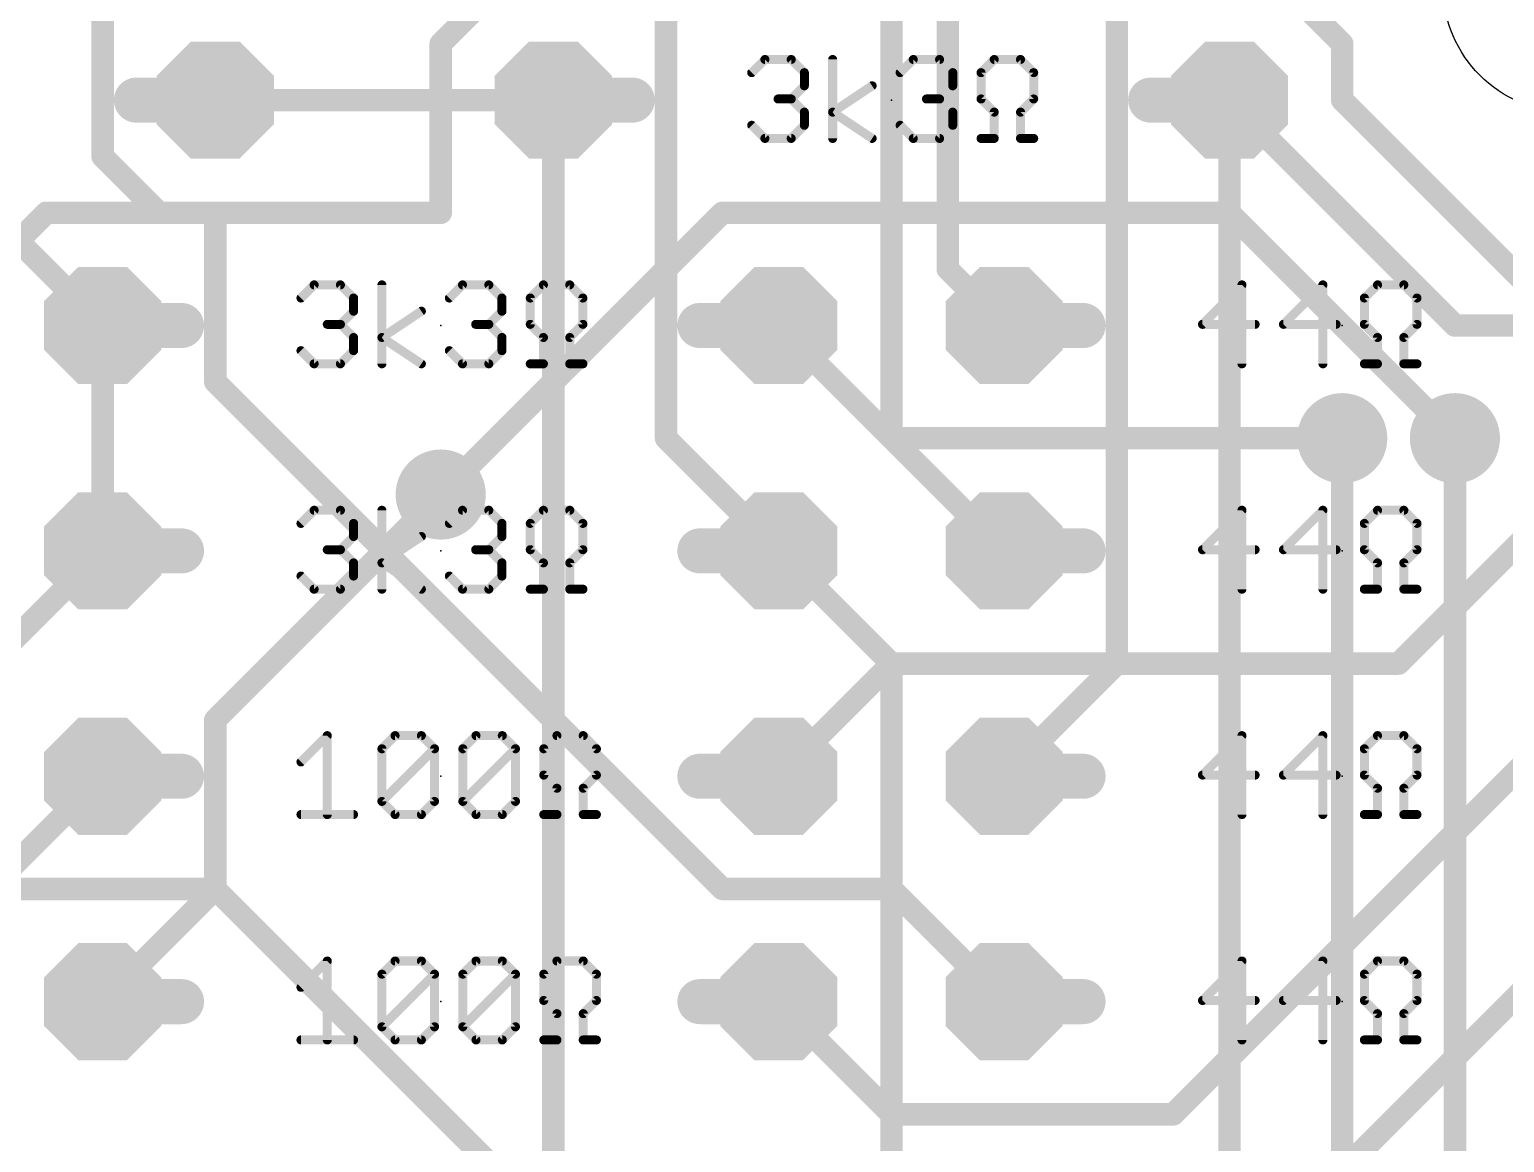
# Model space of a CAD drawing. Extents: x 0 to 1.69, y 0 to 1.95.
# Drawn here: x 0.568 to 1.222, y 1.038 to 1.531 of the extents above; entities that cross this region are included whole.
import ezdxf

# ---------------------------------------------------------------- set-up
doc = ezdxf.new("R2010")
doc.units = 0
for name, color, linetype in [('1', 22, 'CONTINUOUS'), ('16', 175, 'CONTINUOUS'), ('17', 82, 'CONTINUOUS'), ('18', 82, 'CONTINUOUS'), ('20', 7, 'CONTINUOUS'), ('23', 7, 'CONTINUOUS'), ('27', 253, 'CONTINUOUS'), ('51', 253, 'CONTINUOUS')]:
    doc.layers.add(name, color=color, linetype=linetype)

# ---------------------------------------------------------------- blocks, each defined once
blk = doc.blocks.new('OCTAGONP')
at = {"const_width": 0.5}
blk.add_lwpolyline([(-0.25, -0.103553), (-0.25, 0.103553), (-0.103553, 0.25), (0.103553, 0.25), (0.25, 0.103553), (0.25, -0.103553), (0.103553, -0.25), (-0.103553, -0.25), (-0.25, -0.103553), (-0.25, 0.103553)], dxfattribs=at)
blk = doc.blocks.new('ROUNDV')
at = {"const_width": 0.5}
blk.add_lwpolyline([(0, -0.25, 1), (0, 0.25, 1), (0, -0.25)], format="xyb", dxfattribs=at)

msp = doc.modelspace()

# ---------------------------------------------------------------- linework, layer by layer
at = {"layer": '1', "const_width": 0.01}
for points in [[(0.6, 1.7), (0.6, 1.475)], [(0.5, 1.5), (0.6, 1.4)], [(0.8, 1.5), (0.65, 1.5)], [(1.2, 1.4), (1.1, 1.5)], [(0.6, 1.475), (0.625, 1.45)], [(0.625, 1.45), (0.65, 1.45)], [(0.65, 1.45), (0.65, 1.375)], [(0.75, 1.325), (0.875, 1.45)], [(0.875, 1.45), (1.1, 1.45)], [(1.1, 1.45), (1.2, 1.35)], [(0.6, 1.4), (0.6, 1.3)], [(0.95, 1.35), (0.9, 1.4)], [(1.3, 1.4), (1.2, 1.4)], [(0.65, 1.375), (0.875, 1.15)], [(1.15, 1.35), (0.95, 1.35)], [(1.275, 1.35), (1.175, 1.25)], [(0.95, 1.25), (0.9, 1.2)], [(1.175, 1.25), (0.95, 1.25)], [(1.275, 1.25), (1.075, 1.05)], [(0.65, 1.15), (0.425, 1.15)], [(0.85, 0.95), (0.65, 1.15)], [(0.875, 1.15), (0.95, 1.15)], [(0.95, 1.15), (1, 1.1)], [(1.275, 1.15), (1.15, 1.025)], [(0.95, 1.05), (0.9, 1.1)], [(1.075, 1.05), (0.95, 1.05)]]:
    msp.add_lwpolyline(points, dxfattribs=at)
at = {"layer": '1', "const_width": 0.005}
for points in [[(0.65, 1.5025, 1), (0.65, 1.4975)], [(0.8, 1.4975, 1), (0.8, 1.5025)], [(1.101768, 1.501768, 1), (1.098232, 1.498232)], [(0.601768, 1.476768, 1), (0.598232, 1.473232)], [(0.5975, 1.475, 1), (0.6025, 1.475)], [(0.625, 1.4525, 1), (0.625, 1.4475)], [(0.623232, 1.448232, 1), (0.626768, 1.451768)], [(0.6525, 1.45, 1), (0.6475, 1.45)], [(0.65, 1.4475, 1), (0.65, 1.4525)], [(0.875, 1.4525, 1), (0.875, 1.4475)], [(0.876768, 1.448232, 1), (0.873232, 1.451768)], [(1.101768, 1.451768, 1), (1.098232, 1.448232)], [(1.1, 1.4475, 1), (1.1, 1.4525)], [(0.6025, 1.4, 1), (0.5975, 1.4)], [(0.598232, 1.398232, 1), (0.601768, 1.401768)], [(0.901768, 1.401768, 1), (0.898232, 1.398232)], [(1.2, 1.4025, 1), (1.2, 1.3975)], [(1.198232, 1.398232, 1), (1.201768, 1.401768)], [(0.651768, 1.376768, 1), (0.648232, 1.373232)], [(0.6475, 1.375, 1), (0.6525, 1.375)], [(0.95, 1.3525, 1), (0.95, 1.3475)], [(1.15, 1.3475, 1), (1.15, 1.3525)], [(0.948232, 1.348232, 1), (0.951768, 1.351768)], [(1.198232, 1.348232, 1), (1.201768, 1.351768)], [(0.748232, 1.326768, 1), (0.751768, 1.323232)], [(0.5975, 1.3, 1), (0.6025, 1.3)], [(0.95, 1.2525, 1), (0.95, 1.2475)], [(0.951768, 1.248232, 1), (0.948232, 1.251768)], [(1.173232, 1.251768, 1), (1.176768, 1.248232)], [(1.175, 1.2475, 1), (1.175, 1.2525)], [(0.898232, 1.201768, 1), (0.901768, 1.198232)], [(0.651768, 1.151768, 1), (0.648232, 1.148232)], [(0.65, 1.1475, 1), (0.65, 1.1525)], [(0.875, 1.1525, 1), (0.875, 1.1475)], [(0.873232, 1.148232, 1), (0.876768, 1.151768)], [(0.951768, 1.151768, 1), (0.948232, 1.148232)], [(0.95, 1.1475, 1), (0.95, 1.1525)], [(0.901768, 1.101768, 1), (0.898232, 1.098232)], [(0.998232, 1.098232, 1), (1.001768, 1.101768)], [(0.95, 1.0525, 1), (0.95, 1.0475)], [(0.948232, 1.048232, 1), (0.951768, 1.051768)], [(1.073232, 1.051768, 1), (1.076768, 1.048232)], [(1.075, 1.0475, 1), (1.075, 1.0525)]]:
    msp.add_lwpolyline(points, format="xyb", dxfattribs=at)
at = {"layer": '16', "const_width": 0.01}
for points in [[(1.05, 1.625), (1.15, 1.525)], [(0.975, 1.575), (0.975, 1.425)], [(0.775, 1.55), (0.75, 1.525)], [(0.85, 1.35), (0.85, 1.55)], [(0.95, 1.55), (0.95, 1.35)], [(1.05, 1.55), (1.05, 1.25)], [(0.75, 1.525), (0.75, 1.45)], [(1.15, 1.525), (1.15, 1.5)], [(0.8, 0.65), (0.8, 1.5)], [(1.1, 1.5), (1.1, 0.475)], [(1.15, 1.5), (1.25, 1.4)], [(0.575, 1.45), (0.5, 1.375)], [(0.75, 1.45), (0.575, 1.45)], [(0.975, 1.425), (1, 1.4)], [(0.9, 1.3), (0.85, 1.35)], [(0.95, 1.35), (1, 1.3)], [(1.15, 0.9), (1.15, 1.35)], [(1.2, 1.35), (1.2, 0.45)], [(0.65, 1.225), (0.75, 1.325)], [(0.525, 1.225), (0.6, 1.3)], [(0.9, 1.3), (0.95, 1.25)], [(0.95, 1.25), (0.95, 0.8)], [(1.05, 1.25), (1, 1.2)], [(0.65, 1.15), (0.65, 1.225)], [(0.6, 1.2), (0.55, 1.15)], [(0.6, 1.1), (0.65, 1.15)]]:
    msp.add_lwpolyline(points, dxfattribs=at)
at = {"layer": '16', "const_width": 0.005}
for points in [[(0.7525, 1.525, 1), (0.7475, 1.525)], [(0.748232, 1.526768, 1), (0.751768, 1.523232)], [(1.1525, 1.525, 1), (1.1475, 1.525)], [(1.148232, 1.523232, 1), (1.151768, 1.526768)], [(0.8025, 1.5, 1), (0.7975, 1.5)], [(1.1025, 1.5, 1), (1.0975, 1.5)], [(1.151768, 1.501768, 1), (1.148232, 1.498232)], [(1.1475, 1.5, 1), (1.1525, 1.5)], [(0.575, 1.4525, 1), (0.575, 1.4475)], [(0.576768, 1.448232, 1), (0.573232, 1.451768)], [(0.75, 1.4475, 1), (0.75, 1.4525)], [(0.7475, 1.45, 1), (0.7525, 1.45)], [(0.976768, 1.426768, 1), (0.973232, 1.423232)], [(0.9725, 1.425, 1), (0.9775, 1.425)], [(0.998232, 1.398232, 1), (1.001768, 1.401768)], [(0.851768, 1.351768, 1), (0.848232, 1.348232)], [(0.951768, 1.351768, 1), (0.948232, 1.348232)], [(1.1525, 1.35, 1), (1.1475, 1.35)], [(1.2025, 1.35, 1), (1.1975, 1.35)], [(0.8475, 1.35, 1), (0.8525, 1.35)], [(0.9475, 1.35, 1), (0.9525, 1.35)], [(0.751768, 1.323232, 1), (0.748232, 1.326768)], [(0.601768, 1.298232, 1), (0.598232, 1.301768)], [(0.901768, 1.301768, 1), (0.898232, 1.298232)], [(0.898232, 1.298232, 1), (0.901768, 1.301768)], [(0.998232, 1.298232, 1), (1.001768, 1.301768)], [(0.9525, 1.25, 1), (0.9475, 1.25)], [(0.948232, 1.248232, 1), (0.951768, 1.251768)], [(1.0475, 1.25, 1), (1.0525, 1.25)], [(1.051768, 1.248232, 1), (1.048232, 1.251768)], [(0.6525, 1.225, 1), (0.6475, 1.225)], [(0.648232, 1.226768, 1), (0.651768, 1.223232)], [(0.601768, 1.198232, 1), (0.598232, 1.201768)], [(0.998232, 1.201768, 1), (1.001768, 1.198232)], [(0.6475, 1.15, 1), (0.6525, 1.15)], [(0.651768, 1.148232, 1), (0.648232, 1.151768)], [(0.598232, 1.101768, 1), (0.601768, 1.098232)]]:
    msp.add_lwpolyline(points, format="xyb", dxfattribs=at)
at = {"layer": '20'}
msp.add_circle((1.25, 1.55), 0.055118, dxfattribs=at)
at = {"layer": '23'}
for p in [(0.95, 1.5), (0.75, 1.4), (1.15, 1.4), (0.75, 1.3), (1.15, 1.3), (0.75, 1.2), (1.15, 1.2), (0.75, 1.1), (1.15, 1.1)]:
    msp.add_point(p, dxfattribs=at)
at = {"layer": '27', "const_width": 0.004}
for points in [[(0.888, 1.512192), (0.893838, 1.51803)], [(0.893838, 1.51803), (0.905515, 1.51803)], [(0.905515, 1.51803), (0.911353, 1.512192)], [(0.923911, 1.483), (0.923911, 1.51803)], [(0.953836, 1.512192), (0.959674, 1.51803)], [(0.959674, 1.51803), (0.971351, 1.51803)], [(0.971351, 1.51803), (0.977189, 1.512192)], [(0.989747, 1.512192), (0.995585, 1.51803)], [(0.995585, 1.51803), (1.007262, 1.51803)], [(1.007262, 1.51803), (1.0131, 1.512192)], [(0.911353, 1.512192), (0.911353, 1.506353)], [(0.977189, 1.512192), (0.977189, 1.506353)], [(0.989747, 1.500515), (0.989747, 1.512192)], [(1.0131, 1.512192), (1.0131, 1.500515)], [(0.911353, 1.506353), (0.905515, 1.500515)], [(0.923911, 1.494677), (0.941426, 1.506353)], [(0.977189, 1.506353), (0.971351, 1.500515)], [(0.905515, 1.500515), (0.899677, 1.500515)], [(0.905515, 1.500515), (0.911353, 1.494677)], [(0.971351, 1.500515), (0.965513, 1.500515)], [(0.971351, 1.500515), (0.977189, 1.494677)], [(0.995585, 1.494677), (0.989747, 1.500515)], [(1.0131, 1.500515), (1.007262, 1.494677)], [(0.911353, 1.494677), (0.911353, 1.488838)], [(0.941426, 1.483), (0.923911, 1.494677)], [(0.977189, 1.494677), (0.977189, 1.488838)], [(0.995585, 1.483), (0.995585, 1.494677)], [(1.007262, 1.494677), (1.007262, 1.483)], [(0.893838, 1.483), (0.888, 1.488838)], [(0.911353, 1.488838), (0.905515, 1.483)], [(0.959674, 1.483), (0.953836, 1.488838)], [(0.977189, 1.488838), (0.971351, 1.483)], [(0.905515, 1.483), (0.893838, 1.483)], [(0.971351, 1.483), (0.959674, 1.483)], [(0.989747, 1.483), (0.995585, 1.483)], [(1.007262, 1.483), (1.0131, 1.483)], [(0.688, 1.412192), (0.693838, 1.41803)], [(0.693838, 1.41803), (0.705515, 1.41803)], [(0.705515, 1.41803), (0.711353, 1.412192)], [(0.711353, 1.412192), (0.711353, 1.406353)], [(0.723911, 1.383), (0.723911, 1.41803)], [(0.753836, 1.412192), (0.759674, 1.41803)], [(0.759674, 1.41803), (0.771351, 1.41803)], [(0.771351, 1.41803), (0.777189, 1.412192)], [(0.777189, 1.412192), (0.777189, 1.406353)], [(0.789747, 1.412192), (0.795585, 1.41803)], [(0.789747, 1.400515), (0.789747, 1.412192)], [(0.795585, 1.41803), (0.807262, 1.41803)], [(0.807262, 1.41803), (0.8131, 1.412192)], [(0.8131, 1.412192), (0.8131, 1.400515)], [(1.105515, 1.41803), (1.088, 1.400515)], [(1.105515, 1.383), (1.105515, 1.41803)], [(1.141426, 1.41803), (1.123911, 1.400515)], [(1.141426, 1.383), (1.141426, 1.41803)], [(1.159821, 1.412192), (1.16566, 1.41803)], [(1.159821, 1.400515), (1.159821, 1.412192)], [(1.16566, 1.41803), (1.177336, 1.41803)], [(1.177336, 1.41803), (1.183175, 1.412192)], [(1.183175, 1.412192), (1.183175, 1.400515)], [(0.711353, 1.406353), (0.705515, 1.400515)], [(0.723911, 1.394677), (0.741426, 1.406353)], [(0.777189, 1.406353), (0.771351, 1.400515)], [(0.705515, 1.400515), (0.699677, 1.400515)], [(0.705515, 1.400515), (0.711353, 1.394677)], [(0.771351, 1.400515), (0.765513, 1.400515)], [(0.771351, 1.400515), (0.777189, 1.394677)], [(0.795585, 1.394677), (0.789747, 1.400515)], [(0.8131, 1.400515), (0.807262, 1.394677)], [(1.088, 1.400515), (1.111353, 1.400515)], [(1.123911, 1.400515), (1.147264, 1.400515)], [(1.16566, 1.394677), (1.159821, 1.400515)], [(1.183175, 1.400515), (1.177336, 1.394677)], [(0.711353, 1.394677), (0.711353, 1.388838)], [(0.741426, 1.383), (0.723911, 1.394677)], [(0.777189, 1.394677), (0.777189, 1.388838)], [(0.795585, 1.383), (0.795585, 1.394677)], [(0.807262, 1.394677), (0.807262, 1.383)], [(1.16566, 1.383), (1.16566, 1.394677)], [(1.177336, 1.394677), (1.177336, 1.383)], [(0.693838, 1.383), (0.688, 1.388838)], [(0.711353, 1.388838), (0.705515, 1.383)], [(0.759674, 1.383), (0.753836, 1.388838)], [(0.777189, 1.388838), (0.771351, 1.383)], [(0.705515, 1.383), (0.693838, 1.383)], [(0.771351, 1.383), (0.759674, 1.383)], [(0.789747, 1.383), (0.795585, 1.383)], [(0.807262, 1.383), (0.8131, 1.383)], [(1.159821, 1.383), (1.16566, 1.383)], [(1.177336, 1.383), (1.183175, 1.383)], [(0.688, 1.312192), (0.693838, 1.31803)], [(0.693838, 1.31803), (0.705515, 1.31803)], [(0.705515, 1.31803), (0.711353, 1.312192)], [(0.723911, 1.283), (0.723911, 1.31803)], [(0.753836, 1.312192), (0.759674, 1.31803)], [(0.759674, 1.31803), (0.771351, 1.31803)], [(0.771351, 1.31803), (0.777189, 1.312192)], [(0.789747, 1.312192), (0.795585, 1.31803)], [(0.795585, 1.31803), (0.807262, 1.31803)], [(0.807262, 1.31803), (0.8131, 1.312192)], [(1.105515, 1.31803), (1.088, 1.300515)], [(1.105515, 1.283), (1.105515, 1.31803)], [(1.141426, 1.31803), (1.123911, 1.300515)], [(1.141426, 1.283), (1.141426, 1.31803)], [(1.159821, 1.312192), (1.16566, 1.31803)], [(1.16566, 1.31803), (1.177336, 1.31803)], [(1.177336, 1.31803), (1.183175, 1.312192)], [(0.711353, 1.312192), (0.711353, 1.306353)], [(0.777189, 1.312192), (0.777189, 1.306353)], [(0.789747, 1.300515), (0.789747, 1.312192)], [(0.8131, 1.312192), (0.8131, 1.300515)], [(1.159821, 1.300515), (1.159821, 1.312192)], [(1.183175, 1.312192), (1.183175, 1.300515)], [(0.705515, 1.300515), (0.699677, 1.300515)], [(0.711353, 1.306353), (0.705515, 1.300515)], [(0.705515, 1.300515), (0.711353, 1.294677)], [(0.723911, 1.294677), (0.741426, 1.306353)], [(0.771351, 1.300515), (0.765513, 1.300515)], [(0.777189, 1.306353), (0.771351, 1.300515)], [(0.771351, 1.300515), (0.777189, 1.294677)], [(0.795585, 1.294677), (0.789747, 1.300515)], [(0.8131, 1.300515), (0.807262, 1.294677)], [(1.088, 1.300515), (1.111353, 1.300515)], [(1.123911, 1.300515), (1.147264, 1.300515)], [(1.16566, 1.294677), (1.159821, 1.300515)], [(1.183175, 1.300515), (1.177336, 1.294677)], [(0.711353, 1.294677), (0.711353, 1.288838)], [(0.741426, 1.283), (0.723911, 1.294677)], [(0.777189, 1.294677), (0.777189, 1.288838)], [(0.795585, 1.283), (0.795585, 1.294677)], [(0.807262, 1.294677), (0.807262, 1.283)], [(1.16566, 1.283), (1.16566, 1.294677)], [(1.177336, 1.294677), (1.177336, 1.283)], [(0.693838, 1.283), (0.688, 1.288838)], [(0.711353, 1.288838), (0.705515, 1.283)], [(0.759674, 1.283), (0.753836, 1.288838)], [(0.777189, 1.288838), (0.771351, 1.283)], [(0.705515, 1.283), (0.693838, 1.283)], [(0.771351, 1.283), (0.759674, 1.283)], [(0.789747, 1.283), (0.795585, 1.283)], [(0.807262, 1.283), (0.8131, 1.283)], [(1.159821, 1.283), (1.16566, 1.283)], [(1.177336, 1.283), (1.183175, 1.283)], [(0.688, 1.206353), (0.699677, 1.21803)], [(0.699677, 1.21803), (0.699677, 1.183)], [(0.723911, 1.212192), (0.729749, 1.21803)], [(0.729749, 1.21803), (0.741426, 1.21803)], [(0.741426, 1.21803), (0.747264, 1.212192)], [(0.759821, 1.212192), (0.76566, 1.21803)], [(0.76566, 1.21803), (0.777336, 1.21803)], [(0.777336, 1.21803), (0.783175, 1.212192)], [(0.795732, 1.212192), (0.80157, 1.21803)], [(0.80157, 1.21803), (0.813247, 1.21803)], [(0.813247, 1.21803), (0.819085, 1.212192)], [(1.105515, 1.21803), (1.088, 1.200515)], [(1.105515, 1.183), (1.105515, 1.21803)], [(1.141426, 1.21803), (1.123911, 1.200515)], [(1.141426, 1.183), (1.141426, 1.21803)], [(1.159821, 1.212192), (1.16566, 1.21803)], [(1.16566, 1.21803), (1.177336, 1.21803)], [(1.177336, 1.21803), (1.183175, 1.212192)], [(0.723911, 1.188838), (0.723911, 1.212192)], [(0.723911, 1.188838), (0.747264, 1.212192)], [(0.747264, 1.212192), (0.747264, 1.188838)], [(0.759821, 1.188838), (0.759821, 1.212192)], [(0.759821, 1.188838), (0.783175, 1.212192)], [(0.783175, 1.212192), (0.783175, 1.188838)], [(0.795732, 1.200515), (0.795732, 1.212192)], [(0.819085, 1.212192), (0.819085, 1.200515)], [(1.159821, 1.200515), (1.159821, 1.212192)], [(1.183175, 1.212192), (1.183175, 1.200515)], [(0.80157, 1.194677), (0.795732, 1.200515)], [(0.819085, 1.200515), (0.813247, 1.194677)], [(1.088, 1.200515), (1.111353, 1.200515)], [(1.123911, 1.200515), (1.147264, 1.200515)], [(1.16566, 1.194677), (1.159821, 1.200515)], [(1.183175, 1.200515), (1.177336, 1.194677)], [(0.80157, 1.183), (0.80157, 1.194677)], [(0.813247, 1.194677), (0.813247, 1.183)], [(1.16566, 1.183), (1.16566, 1.194677)], [(1.177336, 1.194677), (1.177336, 1.183)], [(0.688, 1.183), (0.711353, 1.183)], [(0.729749, 1.183), (0.723911, 1.188838)], [(0.741426, 1.183), (0.729749, 1.183)], [(0.747264, 1.188838), (0.741426, 1.183)], [(0.76566, 1.183), (0.759821, 1.188838)], [(0.777336, 1.183), (0.76566, 1.183)], [(0.783175, 1.188838), (0.777336, 1.183)], [(0.795732, 1.183), (0.80157, 1.183)], [(0.813247, 1.183), (0.819085, 1.183)], [(1.159821, 1.183), (1.16566, 1.183)], [(1.177336, 1.183), (1.183175, 1.183)], [(0.688, 1.106353), (0.699677, 1.11803)], [(0.699677, 1.11803), (0.699677, 1.083)], [(0.723911, 1.112192), (0.729749, 1.11803)], [(0.729749, 1.11803), (0.741426, 1.11803)], [(0.741426, 1.11803), (0.747264, 1.112192)], [(0.759821, 1.112192), (0.76566, 1.11803)], [(0.76566, 1.11803), (0.777336, 1.11803)], [(0.777336, 1.11803), (0.783175, 1.112192)], [(0.795732, 1.112192), (0.80157, 1.11803)], [(0.80157, 1.11803), (0.813247, 1.11803)], [(0.813247, 1.11803), (0.819085, 1.112192)], [(1.105515, 1.11803), (1.088, 1.100515)], [(1.105515, 1.083), (1.105515, 1.11803)], [(1.141426, 1.11803), (1.123911, 1.100515)], [(1.141426, 1.083), (1.141426, 1.11803)], [(1.159821, 1.112192), (1.16566, 1.11803)], [(1.16566, 1.11803), (1.177336, 1.11803)], [(1.177336, 1.11803), (1.183175, 1.112192)], [(0.723911, 1.088838), (0.723911, 1.112192)], [(0.723911, 1.088838), (0.747264, 1.112192)], [(0.747264, 1.112192), (0.747264, 1.088838)], [(0.759821, 1.088838), (0.759821, 1.112192)], [(0.759821, 1.088838), (0.783175, 1.112192)], [(0.783175, 1.112192), (0.783175, 1.088838)], [(0.795732, 1.100515), (0.795732, 1.112192)], [(0.819085, 1.112192), (0.819085, 1.100515)], [(1.159821, 1.100515), (1.159821, 1.112192)], [(1.183175, 1.112192), (1.183175, 1.100515)], [(0.80157, 1.094677), (0.795732, 1.100515)], [(0.819085, 1.100515), (0.813247, 1.094677)], [(1.088, 1.100515), (1.111353, 1.100515)], [(1.123911, 1.100515), (1.147264, 1.100515)], [(1.16566, 1.094677), (1.159821, 1.100515)], [(1.183175, 1.100515), (1.177336, 1.094677)], [(0.80157, 1.083), (0.80157, 1.094677)], [(0.813247, 1.094677), (0.813247, 1.083)], [(1.16566, 1.083), (1.16566, 1.094677)], [(1.177336, 1.094677), (1.177336, 1.083)], [(0.729749, 1.083), (0.723911, 1.088838)], [(0.747264, 1.088838), (0.741426, 1.083)], [(0.76566, 1.083), (0.759821, 1.088838)], [(0.783175, 1.088838), (0.777336, 1.083)], [(0.688, 1.083), (0.711353, 1.083)], [(0.741426, 1.083), (0.729749, 1.083)], [(0.777336, 1.083), (0.76566, 1.083)], [(0.795732, 1.083), (0.80157, 1.083)], [(0.813247, 1.083), (0.819085, 1.083)], [(1.159821, 1.083), (1.16566, 1.083)], [(1.177336, 1.083), (1.183175, 1.083)]]:
    msp.add_lwpolyline(points, dxfattribs=at)
at = {"layer": '27', "const_width": 0.002}
for points in [[(0.893838, 1.51903, 1), (0.893838, 1.51703)], [(0.894545, 1.517323, 1), (0.893131, 1.518737)], [(0.906222, 1.518737, 1), (0.904808, 1.517323)], [(0.905515, 1.51703, 1), (0.905515, 1.51903)], [(0.924911, 1.51803, 1), (0.922911, 1.51803)], [(0.959674, 1.51903, 1), (0.959674, 1.51703)], [(0.960382, 1.517323, 1), (0.958967, 1.518737)], [(0.972058, 1.518737, 1), (0.970644, 1.517323)], [(0.971351, 1.51703, 1), (0.971351, 1.51903)], [(0.995585, 1.51903, 1), (0.995585, 1.51703)], [(0.996292, 1.517323, 1), (0.994878, 1.518737)], [(1.007969, 1.518737, 1), (1.006555, 1.517323)], [(1.007262, 1.51703, 1), (1.007262, 1.51903)], [(0.887293, 1.512899, 1), (0.888707, 1.511484)], [(0.912353, 1.512192, 1), (0.910353, 1.512192)], [(0.910646, 1.511484, 1), (0.91206, 1.512899)], [(0.953129, 1.512899, 1), (0.954543, 1.511484)], [(0.978189, 1.512192, 1), (0.976189, 1.512192)], [(0.976482, 1.511484, 1), (0.977897, 1.512899)], [(0.990747, 1.512192, 1), (0.988747, 1.512192)], [(0.98904, 1.512899, 1), (0.990454, 1.511484)], [(1.0141, 1.512192, 1), (1.0121, 1.512192)], [(1.012393, 1.511484, 1), (1.013807, 1.512899)], [(0.910353, 1.506353, 1), (0.912353, 1.506353)], [(0.91206, 1.505646, 1), (0.910646, 1.50706)], [(0.94198, 1.505521, 1), (0.940871, 1.507185)], [(0.976189, 1.506353, 1), (0.978189, 1.506353)], [(0.977897, 1.505646, 1), (0.976482, 1.50706)], [(0.899677, 1.501515, 1), (0.899677, 1.499515)], [(0.906222, 1.501222, 1), (0.904808, 1.499808)], [(0.904808, 1.501222, 1), (0.906222, 1.499808)], [(0.905515, 1.499515, 1), (0.905515, 1.501515)], [(0.965513, 1.501515, 1), (0.965513, 1.499515)], [(0.972058, 1.501222, 1), (0.970644, 1.499808)], [(0.970644, 1.501222, 1), (0.972058, 1.499808)], [(0.971351, 1.499515, 1), (0.971351, 1.501515)], [(0.990454, 1.501222, 1), (0.98904, 1.499808)], [(0.988747, 1.500515, 1), (0.990747, 1.500515)], [(1.0121, 1.500515, 1), (1.0141, 1.500515)], [(1.013807, 1.499808, 1), (1.012393, 1.501222)], [(0.912353, 1.494677, 1), (0.910353, 1.494677)], [(0.910646, 1.493969, 1), (0.91206, 1.495384)], [(0.924465, 1.495509, 1), (0.923356, 1.493844)], [(0.923356, 1.495509, 1), (0.924465, 1.493845)], [(0.978189, 1.494677, 1), (0.976189, 1.494677)], [(0.976482, 1.493969, 1), (0.977897, 1.495384)], [(0.996585, 1.494677, 1), (0.994585, 1.494677)], [(0.994878, 1.493969, 1), (0.996292, 1.495384)], [(1.008262, 1.494677, 1), (1.006262, 1.494677)], [(1.006555, 1.495384, 1), (1.007969, 1.493969)], [(0.888707, 1.489545, 1), (0.887293, 1.488131)], [(0.910353, 1.488838, 1), (0.912353, 1.488838)], [(0.91206, 1.488131, 1), (0.910646, 1.489545)], [(0.954543, 1.489545, 1), (0.953129, 1.488131)], [(0.976189, 1.488838, 1), (0.978189, 1.488838)], [(0.977897, 1.488131, 1), (0.976482, 1.489545)], [(0.893838, 1.484, 1), (0.893838, 1.482)], [(0.893131, 1.482293, 1), (0.894545, 1.483707)], [(0.904808, 1.483707, 1), (0.906222, 1.482293)], [(0.905515, 1.482, 1), (0.905515, 1.484)], [(0.922911, 1.483, 1), (0.924911, 1.483)], [(0.940871, 1.482168, 1), (0.94198, 1.483832)], [(0.959674, 1.484, 1), (0.959674, 1.482)], [(0.958967, 1.482293, 1), (0.960382, 1.483707)], [(0.970644, 1.483707, 1), (0.972058, 1.482293)], [(0.971351, 1.482, 1), (0.971351, 1.484)], [(0.989747, 1.484, 1), (0.989747, 1.482)], [(0.994585, 1.483, 1), (0.996585, 1.483)], [(0.995585, 1.482, 1), (0.995585, 1.484)], [(1.007262, 1.484, 1), (1.007262, 1.482)], [(1.006262, 1.483, 1), (1.008262, 1.483)], [(1.0131, 1.482, 1), (1.0131, 1.484)], [(0.687293, 1.412899, 1), (0.688707, 1.411484)], [(0.693838, 1.41903, 1), (0.693838, 1.41703)], [(0.694545, 1.417323, 1), (0.693131, 1.418737)], [(0.706222, 1.418737, 1), (0.704808, 1.417323)], [(0.705515, 1.41703, 1), (0.705515, 1.41903)], [(0.712353, 1.412192, 1), (0.710353, 1.412192)], [(0.710646, 1.411484, 1), (0.71206, 1.412899)], [(0.724911, 1.41803, 1), (0.722911, 1.41803)], [(0.753129, 1.412899, 1), (0.754543, 1.411484)], [(0.759674, 1.41903, 1), (0.759674, 1.41703)], [(0.760382, 1.417323, 1), (0.758967, 1.418737)], [(0.772058, 1.418737, 1), (0.770644, 1.417323)], [(0.771351, 1.41703, 1), (0.771351, 1.41903)], [(0.778189, 1.412192, 1), (0.776189, 1.412192)], [(0.776482, 1.411484, 1), (0.777897, 1.412899)], [(0.790747, 1.412192, 1), (0.788747, 1.412192)], [(0.78904, 1.412899, 1), (0.790454, 1.411484)], [(0.795585, 1.41903, 1), (0.795585, 1.41703)], [(0.796292, 1.417323, 1), (0.794878, 1.418737)], [(0.807969, 1.418737, 1), (0.806555, 1.417323)], [(0.807262, 1.41703, 1), (0.807262, 1.41903)], [(0.8141, 1.412192, 1), (0.8121, 1.412192)], [(0.812393, 1.411484, 1), (0.813807, 1.412899)], [(1.106515, 1.41803, 1), (1.104515, 1.41803)], [(1.106222, 1.417323, 1), (1.104808, 1.418737)], [(1.142426, 1.41803, 1), (1.140426, 1.41803)], [(1.142133, 1.417323, 1), (1.140718, 1.418737)], [(1.160821, 1.412192, 1), (1.158821, 1.412192)], [(1.159114, 1.412899, 1), (1.160528, 1.411484)], [(1.16566, 1.41903, 1), (1.16566, 1.41703)], [(1.166367, 1.417323, 1), (1.164952, 1.418737)], [(1.178043, 1.418737, 1), (1.176629, 1.417323)], [(1.177336, 1.41703, 1), (1.177336, 1.41903)], [(1.184175, 1.412192, 1), (1.182175, 1.412192)], [(1.182467, 1.411484, 1), (1.183882, 1.412899)], [(0.710353, 1.406353, 1), (0.712353, 1.406353)], [(0.71206, 1.405646, 1), (0.710646, 1.40706)], [(0.74198, 1.405521, 1), (0.740871, 1.407185)], [(0.776189, 1.406353, 1), (0.778189, 1.406353)], [(0.777897, 1.405646, 1), (0.776482, 1.40706)], [(0.699677, 1.401515, 1), (0.699677, 1.399515)], [(0.706222, 1.401222, 1), (0.704808, 1.399808)], [(0.704808, 1.401222, 1), (0.706222, 1.399808)], [(0.705515, 1.399515, 1), (0.705515, 1.401515)], [(0.765513, 1.401515, 1), (0.765513, 1.399515)], [(0.772058, 1.401222, 1), (0.770644, 1.399808)], [(0.770644, 1.401222, 1), (0.772058, 1.399808)], [(0.771351, 1.399515, 1), (0.771351, 1.401515)], [(0.790454, 1.401222, 1), (0.78904, 1.399808)], [(0.788747, 1.400515, 1), (0.790747, 1.400515)], [(0.8121, 1.400515, 1), (0.8141, 1.400515)], [(0.813807, 1.399808, 1), (0.812393, 1.401222)], [(1.088, 1.401515, 1), (1.088, 1.399515)], [(1.087293, 1.401222, 1), (1.088707, 1.399808)], [(1.111353, 1.399515, 1), (1.111353, 1.401515)], [(1.123911, 1.401515, 1), (1.123911, 1.399515)], [(1.123204, 1.401222, 1), (1.124618, 1.399808)], [(1.147264, 1.399515, 1), (1.147264, 1.401515)], [(1.160528, 1.401222, 1), (1.159114, 1.399808)], [(1.158821, 1.400515, 1), (1.160821, 1.400515)], [(1.182175, 1.400515, 1), (1.184175, 1.400515)], [(1.183882, 1.399808, 1), (1.182467, 1.401222)], [(0.712353, 1.394677, 1), (0.710353, 1.394677)], [(0.710646, 1.393969, 1), (0.71206, 1.395384)], [(0.724465, 1.395509, 1), (0.723356, 1.393844)], [(0.723356, 1.395509, 1), (0.724465, 1.393845)], [(0.778189, 1.394677, 1), (0.776189, 1.394677)], [(0.776482, 1.393969, 1), (0.777897, 1.395384)], [(0.796585, 1.394677, 1), (0.794585, 1.394677)], [(0.794878, 1.393969, 1), (0.796292, 1.395384)], [(0.808262, 1.394677, 1), (0.806262, 1.394677)], [(0.806555, 1.395384, 1), (0.807969, 1.393969)], [(1.16666, 1.394677, 1), (1.16466, 1.394677)], [(1.164952, 1.393969, 1), (1.166367, 1.395384)], [(1.178336, 1.394677, 1), (1.176336, 1.394677)], [(1.176629, 1.395384, 1), (1.178043, 1.393969)], [(0.688707, 1.389545, 1), (0.687293, 1.388131)], [(0.710353, 1.388838, 1), (0.712353, 1.388838)], [(0.71206, 1.388131, 1), (0.710646, 1.389545)], [(0.754543, 1.389545, 1), (0.753129, 1.388131)], [(0.776189, 1.388838, 1), (0.778189, 1.388838)], [(0.777897, 1.388131, 1), (0.776482, 1.389545)], [(0.693838, 1.384, 1), (0.693838, 1.382)], [(0.693131, 1.382293, 1), (0.694545, 1.383707)], [(0.704808, 1.383707, 1), (0.706222, 1.382293)], [(0.705515, 1.382, 1), (0.705515, 1.384)], [(0.722911, 1.383, 1), (0.724911, 1.383)], [(0.740871, 1.382168, 1), (0.74198, 1.383832)], [(0.759674, 1.384, 1), (0.759674, 1.382)], [(0.758967, 1.382293, 1), (0.760382, 1.383707)], [(0.770644, 1.383707, 1), (0.772058, 1.382293)], [(0.771351, 1.382, 1), (0.771351, 1.384)], [(0.789747, 1.384, 1), (0.789747, 1.382)], [(0.794585, 1.383, 1), (0.796585, 1.383)], [(0.795585, 1.382, 1), (0.795585, 1.384)], [(0.807262, 1.384, 1), (0.807262, 1.382)], [(0.806262, 1.383, 1), (0.808262, 1.383)], [(0.8131, 1.382, 1), (0.8131, 1.384)], [(1.104515, 1.383, 1), (1.106515, 1.383)], [(1.140426, 1.383, 1), (1.142426, 1.383)], [(1.159821, 1.384, 1), (1.159821, 1.382)], [(1.16466, 1.383, 1), (1.16666, 1.383)], [(1.16566, 1.382, 1), (1.16566, 1.384)], [(1.177336, 1.384, 1), (1.177336, 1.382)], [(1.176336, 1.383, 1), (1.178336, 1.383)], [(1.183175, 1.382, 1), (1.183175, 1.384)], [(0.693838, 1.31903, 1), (0.693838, 1.31703)], [(0.694545, 1.317323, 1), (0.693131, 1.318737)], [(0.706222, 1.318737, 1), (0.704808, 1.317323)], [(0.705515, 1.31703, 1), (0.705515, 1.31903)], [(0.724911, 1.31803, 1), (0.722911, 1.31803)], [(0.759674, 1.31903, 1), (0.759674, 1.31703)], [(0.760382, 1.317323, 1), (0.758967, 1.318737)], [(0.772058, 1.318737, 1), (0.770644, 1.317323)], [(0.771351, 1.31703, 1), (0.771351, 1.31903)], [(0.795585, 1.31903, 1), (0.795585, 1.31703)], [(0.796292, 1.317323, 1), (0.794878, 1.318737)], [(0.807969, 1.318737, 1), (0.806555, 1.317323)], [(0.807262, 1.31703, 1), (0.807262, 1.31903)], [(1.106515, 1.31803, 1), (1.104515, 1.31803)], [(1.106222, 1.317323, 1), (1.104808, 1.318737)], [(1.142426, 1.31803, 1), (1.140426, 1.31803)], [(1.142133, 1.317323, 1), (1.140718, 1.318737)], [(1.16566, 1.31903, 1), (1.16566, 1.31703)], [(1.166367, 1.317323, 1), (1.164952, 1.318737)], [(1.178043, 1.318737, 1), (1.176629, 1.317323)], [(1.177336, 1.31703, 1), (1.177336, 1.31903)], [(0.687293, 1.312899, 1), (0.688707, 1.311484)], [(0.712353, 1.312192, 1), (0.710353, 1.312192)], [(0.710646, 1.311484, 1), (0.71206, 1.312899)], [(0.753129, 1.312899, 1), (0.754543, 1.311484)], [(0.778189, 1.312192, 1), (0.776189, 1.312192)], [(0.776482, 1.311484, 1), (0.777897, 1.312899)], [(0.790747, 1.312192, 1), (0.788747, 1.312192)], [(0.78904, 1.312899, 1), (0.790454, 1.311484)], [(0.8141, 1.312192, 1), (0.8121, 1.312192)], [(0.812393, 1.311484, 1), (0.813807, 1.312899)], [(1.160821, 1.312192, 1), (1.158821, 1.312192)], [(1.159114, 1.312899, 1), (1.160528, 1.311484)], [(1.184175, 1.312192, 1), (1.182175, 1.312192)], [(1.182467, 1.311484, 1), (1.183882, 1.312899)], [(0.699677, 1.301515, 1), (0.699677, 1.299515)], [(0.706222, 1.301222, 1), (0.704808, 1.299808)], [(0.705515, 1.299515, 1), (0.705515, 1.301515)], [(0.710353, 1.306353, 1), (0.712353, 1.306353)], [(0.71206, 1.305646, 1), (0.710646, 1.30706)], [(0.74198, 1.305521, 1), (0.740871, 1.307185)], [(0.765513, 1.301515, 1), (0.765513, 1.299515)], [(0.772058, 1.301222, 1), (0.770644, 1.299808)], [(0.771351, 1.299515, 1), (0.771351, 1.301515)], [(0.776189, 1.306353, 1), (0.778189, 1.306353)], [(0.777897, 1.305646, 1), (0.776482, 1.30706)], [(0.790454, 1.301222, 1), (0.78904, 1.299808)], [(0.813807, 1.299808, 1), (0.812393, 1.301222)], [(1.088, 1.301515, 1), (1.088, 1.299515)], [(1.111353, 1.299515, 1), (1.111353, 1.301515)], [(1.123911, 1.301515, 1), (1.123911, 1.299515)], [(1.147264, 1.299515, 1), (1.147264, 1.301515)], [(1.160528, 1.301222, 1), (1.159114, 1.299808)], [(1.183882, 1.299808, 1), (1.182467, 1.301222)], [(0.704808, 1.301222, 1), (0.706222, 1.299808)], [(0.712353, 1.294677, 1), (0.710353, 1.294677)], [(0.710646, 1.293969, 1), (0.71206, 1.295384)], [(0.724465, 1.295509, 1), (0.723356, 1.293844)], [(0.723356, 1.295509, 1), (0.724465, 1.293845)], [(0.770644, 1.301222, 1), (0.772058, 1.299808)], [(0.778189, 1.294677, 1), (0.776189, 1.294677)], [(0.776482, 1.293969, 1), (0.777897, 1.295384)], [(0.788747, 1.300515, 1), (0.790747, 1.300515)], [(0.796585, 1.294677, 1), (0.794585, 1.294677)], [(0.794878, 1.293969, 1), (0.796292, 1.295384)], [(0.808262, 1.294677, 1), (0.806262, 1.294677)], [(0.806555, 1.295384, 1), (0.807969, 1.293969)], [(0.8121, 1.300515, 1), (0.8141, 1.300515)], [(1.087293, 1.301222, 1), (1.088707, 1.299808)], [(1.123204, 1.301222, 1), (1.124618, 1.299808)], [(1.158821, 1.300515, 1), (1.160821, 1.300515)], [(1.16666, 1.294677, 1), (1.16466, 1.294677)], [(1.164952, 1.293969, 1), (1.166367, 1.295384)], [(1.178336, 1.294677, 1), (1.176336, 1.294677)], [(1.176629, 1.295384, 1), (1.178043, 1.293969)], [(1.182175, 1.300515, 1), (1.184175, 1.300515)], [(0.688707, 1.289545, 1), (0.687293, 1.288131)], [(0.710353, 1.288838, 1), (0.712353, 1.288838)], [(0.71206, 1.288131, 1), (0.710646, 1.289545)], [(0.754543, 1.289545, 1), (0.753129, 1.288131)], [(0.776189, 1.288838, 1), (0.778189, 1.288838)], [(0.777897, 1.288131, 1), (0.776482, 1.289545)], [(0.693838, 1.284, 1), (0.693838, 1.282)], [(0.693131, 1.282293, 1), (0.694545, 1.283707)], [(0.704808, 1.283707, 1), (0.706222, 1.282293)], [(0.705515, 1.282, 1), (0.705515, 1.284)], [(0.722911, 1.283, 1), (0.724911, 1.283)], [(0.740871, 1.282168, 1), (0.74198, 1.283832)], [(0.759674, 1.284, 1), (0.759674, 1.282)], [(0.758967, 1.282293, 1), (0.760382, 1.283707)], [(0.770644, 1.283707, 1), (0.772058, 1.282293)], [(0.771351, 1.282, 1), (0.771351, 1.284)], [(0.789747, 1.284, 1), (0.789747, 1.282)], [(0.794585, 1.283, 1), (0.796585, 1.283)], [(0.795585, 1.282, 1), (0.795585, 1.284)], [(0.807262, 1.284, 1), (0.807262, 1.282)], [(0.806262, 1.283, 1), (0.808262, 1.283)], [(0.8131, 1.282, 1), (0.8131, 1.284)], [(1.104515, 1.283, 1), (1.106515, 1.283)], [(1.140426, 1.283, 1), (1.142426, 1.283)], [(1.159821, 1.284, 1), (1.159821, 1.282)], [(1.16466, 1.283, 1), (1.16666, 1.283)], [(1.16566, 1.282, 1), (1.16566, 1.284)], [(1.177336, 1.284, 1), (1.177336, 1.282)], [(1.176336, 1.283, 1), (1.178336, 1.283)], [(1.183175, 1.282, 1), (1.183175, 1.284)], [(0.700677, 1.21803, 1), (0.698677, 1.21803)], [(0.700384, 1.217323, 1), (0.698969, 1.218737)], [(0.729749, 1.21903, 1), (0.729749, 1.21703)], [(0.730456, 1.217323, 1), (0.729042, 1.218737)], [(0.742133, 1.218737, 1), (0.740718, 1.217323)], [(0.741426, 1.21703, 1), (0.741426, 1.21903)], [(0.76566, 1.21903, 1), (0.76566, 1.21703)], [(0.766367, 1.217323, 1), (0.764952, 1.218737)], [(0.778043, 1.218737, 1), (0.776629, 1.217323)], [(0.777336, 1.21703, 1), (0.777336, 1.21903)], [(0.80157, 1.21903, 1), (0.80157, 1.21703)], [(0.802277, 1.217323, 1), (0.800863, 1.218737)], [(0.813954, 1.218737, 1), (0.81254, 1.217323)], [(0.813247, 1.21703, 1), (0.813247, 1.21903)], [(1.106515, 1.21803, 1), (1.104515, 1.21803)], [(1.106222, 1.217323, 1), (1.104808, 1.218737)], [(1.142426, 1.21803, 1), (1.140426, 1.21803)], [(1.142133, 1.217323, 1), (1.140718, 1.218737)], [(1.16566, 1.21903, 1), (1.16566, 1.21703)], [(1.166367, 1.217323, 1), (1.164952, 1.218737)], [(1.178043, 1.218737, 1), (1.176629, 1.217323)], [(1.177336, 1.21703, 1), (1.177336, 1.21903)], [(0.724911, 1.212192, 1), (0.722911, 1.212192)], [(0.723204, 1.212899, 1), (0.724618, 1.211484)], [(0.748264, 1.212192, 1), (0.746264, 1.212192)], [(0.747971, 1.211484, 1), (0.746557, 1.212899)], [(0.746557, 1.211484, 1), (0.747971, 1.212899)], [(0.760821, 1.212192, 1), (0.758821, 1.212192)], [(0.759114, 1.212899, 1), (0.760528, 1.211484)], [(0.784175, 1.212192, 1), (0.782175, 1.212192)], [(0.783882, 1.211484, 1), (0.782467, 1.212899)], [(0.782467, 1.211484, 1), (0.783882, 1.212899)], [(0.796732, 1.212192, 1), (0.794732, 1.212192)], [(0.795025, 1.212899, 1), (0.796439, 1.211484)], [(0.820085, 1.212192, 1), (0.818085, 1.212192)], [(0.818378, 1.211484, 1), (0.819792, 1.212899)], [(1.160821, 1.212192, 1), (1.158821, 1.212192)], [(1.159114, 1.212899, 1), (1.160528, 1.211484)], [(1.184175, 1.212192, 1), (1.182175, 1.212192)], [(1.182467, 1.211484, 1), (1.183882, 1.212899)], [(0.687293, 1.20706, 1), (0.688707, 1.205646)], [(0.796439, 1.201222, 1), (0.795025, 1.199808)], [(0.794732, 1.200515, 1), (0.796732, 1.200515)], [(0.818085, 1.200515, 1), (0.820085, 1.200515)], [(0.819792, 1.199808, 1), (0.818378, 1.201222)], [(1.088, 1.201515, 1), (1.088, 1.199515)], [(1.087293, 1.201222, 1), (1.088707, 1.199808)], [(1.111353, 1.199515, 1), (1.111353, 1.201515)], [(1.123911, 1.201515, 1), (1.123911, 1.199515)], [(1.123204, 1.201222, 1), (1.124618, 1.199808)], [(1.147264, 1.199515, 1), (1.147264, 1.201515)], [(1.160528, 1.201222, 1), (1.159114, 1.199808)], [(1.158821, 1.200515, 1), (1.160821, 1.200515)], [(1.182175, 1.200515, 1), (1.184175, 1.200515)], [(1.183882, 1.199808, 1), (1.182467, 1.201222)], [(0.80257, 1.194677, 1), (0.80057, 1.194677)], [(0.800863, 1.193969, 1), (0.802277, 1.195384)], [(0.814247, 1.194677, 1), (0.812247, 1.194677)], [(0.81254, 1.195384, 1), (0.813954, 1.193969)], [(1.16666, 1.194677, 1), (1.16466, 1.194677)], [(1.164952, 1.193969, 1), (1.166367, 1.195384)], [(1.178336, 1.194677, 1), (1.176336, 1.194677)], [(1.176629, 1.195384, 1), (1.178043, 1.193969)], [(0.688, 1.184, 1), (0.688, 1.182)], [(0.711353, 1.182, 1), (0.711353, 1.184)], [(0.724618, 1.189545, 1), (0.723204, 1.188131)], [(0.723204, 1.189545, 1), (0.724618, 1.188131)], [(0.722911, 1.188838, 1), (0.724911, 1.188838)], [(0.729749, 1.184, 1), (0.729749, 1.182)], [(0.729042, 1.182293, 1), (0.730456, 1.183707)], [(0.740718, 1.183707, 1), (0.742133, 1.182293)], [(0.741426, 1.182, 1), (0.741426, 1.184)], [(0.746264, 1.188838, 1), (0.748264, 1.188838)], [(0.747971, 1.188131, 1), (0.746557, 1.189545)], [(0.760528, 1.189545, 1), (0.759114, 1.188131)], [(0.759114, 1.189545, 1), (0.760528, 1.188131)], [(0.758821, 1.188838, 1), (0.760821, 1.188838)], [(0.76566, 1.184, 1), (0.76566, 1.182)], [(0.764952, 1.182293, 1), (0.766367, 1.183707)], [(0.776629, 1.183707, 1), (0.778043, 1.182293)], [(0.777336, 1.182, 1), (0.777336, 1.184)], [(0.782175, 1.188838, 1), (0.784175, 1.188838)], [(0.783882, 1.188131, 1), (0.782467, 1.189545)], [(0.795732, 1.184, 1), (0.795732, 1.182)], [(0.80157, 1.182, 1), (0.80157, 1.184)], [(0.813247, 1.184, 1), (0.813247, 1.182)], [(0.819085, 1.182, 1), (0.819085, 1.184)], [(1.159821, 1.184, 1), (1.159821, 1.182)], [(1.16566, 1.182, 1), (1.16566, 1.184)], [(1.177336, 1.184, 1), (1.177336, 1.182)], [(1.183175, 1.182, 1), (1.183175, 1.184)], [(0.698677, 1.183, 1), (0.700677, 1.183)], [(0.80057, 1.183, 1), (0.80257, 1.183)], [(0.812247, 1.183, 1), (0.814247, 1.183)], [(1.104515, 1.183, 1), (1.106515, 1.183)], [(1.140426, 1.183, 1), (1.142426, 1.183)], [(1.16466, 1.183, 1), (1.16666, 1.183)], [(1.176336, 1.183, 1), (1.178336, 1.183)], [(0.700677, 1.11803, 1), (0.698677, 1.11803)], [(0.700384, 1.117323, 1), (0.698969, 1.118737)], [(0.729749, 1.11903, 1), (0.729749, 1.11703)], [(0.730456, 1.117323, 1), (0.729042, 1.118737)], [(0.742133, 1.118737, 1), (0.740718, 1.117323)], [(0.741426, 1.11703, 1), (0.741426, 1.11903)], [(0.76566, 1.11903, 1), (0.76566, 1.11703)], [(0.766367, 1.117323, 1), (0.764952, 1.118737)], [(0.778043, 1.118737, 1), (0.776629, 1.117323)], [(0.777336, 1.11703, 1), (0.777336, 1.11903)], [(0.80157, 1.11903, 1), (0.80157, 1.11703)], [(0.802277, 1.117323, 1), (0.800863, 1.118737)], [(0.813954, 1.118737, 1), (0.81254, 1.117323)], [(0.813247, 1.11703, 1), (0.813247, 1.11903)], [(1.106515, 1.11803, 1), (1.104515, 1.11803)], [(1.106222, 1.117323, 1), (1.104808, 1.118737)], [(1.142426, 1.11803, 1), (1.140426, 1.11803)], [(1.142133, 1.117323, 1), (1.140718, 1.118737)], [(1.16566, 1.11903, 1), (1.16566, 1.11703)], [(1.166367, 1.117323, 1), (1.164952, 1.118737)], [(1.178043, 1.118737, 1), (1.176629, 1.117323)], [(1.177336, 1.11703, 1), (1.177336, 1.11903)], [(0.724911, 1.112192, 1), (0.722911, 1.112192)], [(0.723204, 1.112899, 1), (0.724618, 1.111484)], [(0.748264, 1.112192, 1), (0.746264, 1.112192)], [(0.747971, 1.111484, 1), (0.746557, 1.112899)], [(0.746557, 1.111484, 1), (0.747971, 1.112899)], [(0.760821, 1.112192, 1), (0.758821, 1.112192)], [(0.759114, 1.112899, 1), (0.760528, 1.111484)], [(0.784175, 1.112192, 1), (0.782175, 1.112192)], [(0.783882, 1.111484, 1), (0.782467, 1.112899)], [(0.782467, 1.111484, 1), (0.783882, 1.112899)], [(0.796732, 1.112192, 1), (0.794732, 1.112192)], [(0.795025, 1.112899, 1), (0.796439, 1.111484)], [(0.820085, 1.112192, 1), (0.818085, 1.112192)], [(0.818378, 1.111484, 1), (0.819792, 1.112899)], [(1.160821, 1.112192, 1), (1.158821, 1.112192)], [(1.159114, 1.112899, 1), (1.160528, 1.111484)], [(1.184175, 1.112192, 1), (1.182175, 1.112192)], [(1.182467, 1.111484, 1), (1.183882, 1.112899)], [(0.687293, 1.10706, 1), (0.688707, 1.105646)], [(0.796439, 1.101222, 1), (0.795025, 1.099808)], [(0.794732, 1.100515, 1), (0.796732, 1.100515)], [(0.818085, 1.100515, 1), (0.820085, 1.100515)], [(0.819792, 1.099808, 1), (0.818378, 1.101222)], [(1.088, 1.101515, 1), (1.088, 1.099515)], [(1.087293, 1.101222, 1), (1.088707, 1.099808)], [(1.111353, 1.099515, 1), (1.111353, 1.101515)], [(1.123911, 1.101515, 1), (1.123911, 1.099515)], [(1.123204, 1.101222, 1), (1.124618, 1.099808)], [(1.147264, 1.099515, 1), (1.147264, 1.101515)], [(1.160528, 1.101222, 1), (1.159114, 1.099808)], [(1.158821, 1.100515, 1), (1.160821, 1.100515)], [(1.182175, 1.100515, 1), (1.184175, 1.100515)], [(1.183882, 1.099808, 1), (1.182467, 1.101222)], [(0.80257, 1.094677, 1), (0.80057, 1.094677)], [(0.800863, 1.093969, 1), (0.802277, 1.095384)], [(0.814247, 1.094677, 1), (0.812247, 1.094677)], [(0.81254, 1.095384, 1), (0.813954, 1.093969)], [(1.16666, 1.094677, 1), (1.16466, 1.094677)], [(1.164952, 1.093969, 1), (1.166367, 1.095384)], [(1.178336, 1.094677, 1), (1.176336, 1.094677)], [(1.176629, 1.095384, 1), (1.178043, 1.093969)], [(0.724618, 1.089545, 1), (0.723204, 1.088131)], [(0.723204, 1.089545, 1), (0.724618, 1.088131)], [(0.722911, 1.088838, 1), (0.724911, 1.088838)], [(0.746264, 1.088838, 1), (0.748264, 1.088838)], [(0.747971, 1.088131, 1), (0.746557, 1.089545)], [(0.760528, 1.089545, 1), (0.759114, 1.088131)], [(0.759114, 1.089545, 1), (0.760528, 1.088131)], [(0.758821, 1.088838, 1), (0.760821, 1.088838)], [(0.782175, 1.088838, 1), (0.784175, 1.088838)], [(0.783882, 1.088131, 1), (0.782467, 1.089545)], [(0.688, 1.084, 1), (0.688, 1.082)], [(0.698677, 1.083, 1), (0.700677, 1.083)], [(0.711353, 1.082, 1), (0.711353, 1.084)], [(0.729749, 1.084, 1), (0.729749, 1.082)], [(0.729042, 1.082293, 1), (0.730456, 1.083707)], [(0.740718, 1.083707, 1), (0.742133, 1.082293)], [(0.741426, 1.082, 1), (0.741426, 1.084)], [(0.76566, 1.084, 1), (0.76566, 1.082)], [(0.764952, 1.082293, 1), (0.766367, 1.083707)], [(0.776629, 1.083707, 1), (0.778043, 1.082293)], [(0.777336, 1.082, 1), (0.777336, 1.084)], [(0.795732, 1.084, 1), (0.795732, 1.082)], [(0.80057, 1.083, 1), (0.80257, 1.083)], [(0.80157, 1.082, 1), (0.80157, 1.084)], [(0.813247, 1.084, 1), (0.813247, 1.082)], [(0.812247, 1.083, 1), (0.814247, 1.083)], [(0.819085, 1.082, 1), (0.819085, 1.084)], [(1.104515, 1.083, 1), (1.106515, 1.083)], [(1.140426, 1.083, 1), (1.142426, 1.083)], [(1.159821, 1.084, 1), (1.159821, 1.082)], [(1.16466, 1.083, 1), (1.16666, 1.083)], [(1.16566, 1.082, 1), (1.16566, 1.084)], [(1.177336, 1.084, 1), (1.177336, 1.082)], [(1.176336, 1.083, 1), (1.178336, 1.083)], [(1.183175, 1.082, 1), (1.183175, 1.084)]]:
    msp.add_lwpolyline(points, format="xyb", dxfattribs=at)
at = {"layer": '51', "const_width": 0.02}
for points in [[(0.65, 1.5), (0.615, 1.5)], [(0.8, 1.5), (0.835, 1.5)], [(1.1, 1.5), (1.065, 1.5)], [(0.6, 1.4), (0.635, 1.4)], [(0.9, 1.4), (0.865, 1.4)], [(1, 1.4), (1.035, 1.4)], [(0.6, 1.3), (0.635, 1.3)], [(0.9, 1.3), (0.865, 1.3)], [(1, 1.3), (1.035, 1.3)], [(0.6, 1.2), (0.635, 1.2)], [(0.9, 1.2), (0.865, 1.2)], [(1, 1.2), (1.035, 1.2)], [(0.6, 1.1), (0.635, 1.1)], [(0.9, 1.1), (0.865, 1.1)], [(1, 1.1), (1.035, 1.1)]]:
    msp.add_lwpolyline(points, dxfattribs=at)
at = {"layer": '51', "const_width": 0.01}
for points in [[(0.615, 1.505, 1), (0.615, 1.495)], [(0.65, 1.495, 1), (0.65, 1.505)], [(0.8, 1.505, 1), (0.8, 1.495)], [(0.835, 1.495, 1), (0.835, 1.505)], [(1.065, 1.505, 1), (1.065, 1.495)], [(1.1, 1.495, 1), (1.1, 1.505)], [(0.6, 1.405, 1), (0.6, 1.395)], [(0.635, 1.395, 1), (0.635, 1.405)], [(0.865, 1.405, 1), (0.865, 1.395)], [(0.9, 1.395, 1), (0.9, 1.405)], [(1, 1.405, 1), (1, 1.395)], [(1.035, 1.395, 1), (1.035, 1.405)], [(0.6, 1.305, 1), (0.6, 1.295)], [(0.635, 1.295, 1), (0.635, 1.305)], [(0.865, 1.305, 1), (0.865, 1.295)], [(0.9, 1.295, 1), (0.9, 1.305)], [(1, 1.305, 1), (1, 1.295)], [(1.035, 1.295, 1), (1.035, 1.305)], [(0.6, 1.205, 1), (0.6, 1.195)], [(0.635, 1.195, 1), (0.635, 1.205)], [(0.865, 1.205, 1), (0.865, 1.195)], [(0.9, 1.195, 1), (0.9, 1.205)], [(1, 1.205, 1), (1, 1.195)], [(1.035, 1.195, 1), (1.035, 1.205)], [(0.6, 1.105, 1), (0.6, 1.095)], [(0.635, 1.095, 1), (0.635, 1.105)], [(0.865, 1.105, 1), (0.865, 1.095)], [(0.9, 1.095, 1), (0.9, 1.105)], [(1, 1.105, 1), (1, 1.095)], [(1.035, 1.095, 1), (1.035, 1.105)]]:
    msp.add_lwpolyline(points, format="xyb", dxfattribs=at)

# ---------------------------------------------------------------- block references
at = {"layer": '17', "xscale": 0.052, "yscale": 0.052}
for p in [(0.65, 1.5), (0.65, 1.5), (0.8, 1.5), (0.8, 1.5), (1.1, 1.5), (1.1, 1.5), (0.6, 1.4), (0.6, 1.4), (0.9, 1.4), (0.9, 1.4), (1, 1.4), (1, 1.4), (0.6, 1.3), (0.6, 1.3), (0.9, 1.3), (0.9, 1.3), (1, 1.3), (1, 1.3), (0.6, 1.2), (0.6, 1.2), (0.9, 1.2), (0.9, 1.2), (1, 1.2), (1, 1.2), (0.6, 1.1), (0.6, 1.1), (0.9, 1.1), (0.9, 1.1), (1, 1.1), (1, 1.1)]:
    msp.add_blockref('OCTAGONP', p, dxfattribs=at)
at = {"layer": '18', "xscale": 0.04, "yscale": 0.04}
for p in [(1.15, 1.35), (1.15, 1.35), (1.2, 1.35), (1.2, 1.35), (0.75, 1.325), (0.75, 1.325)]:
    msp.add_blockref('ROUNDV', p, dxfattribs=at)

doc.saveas('drawing.dxf')
